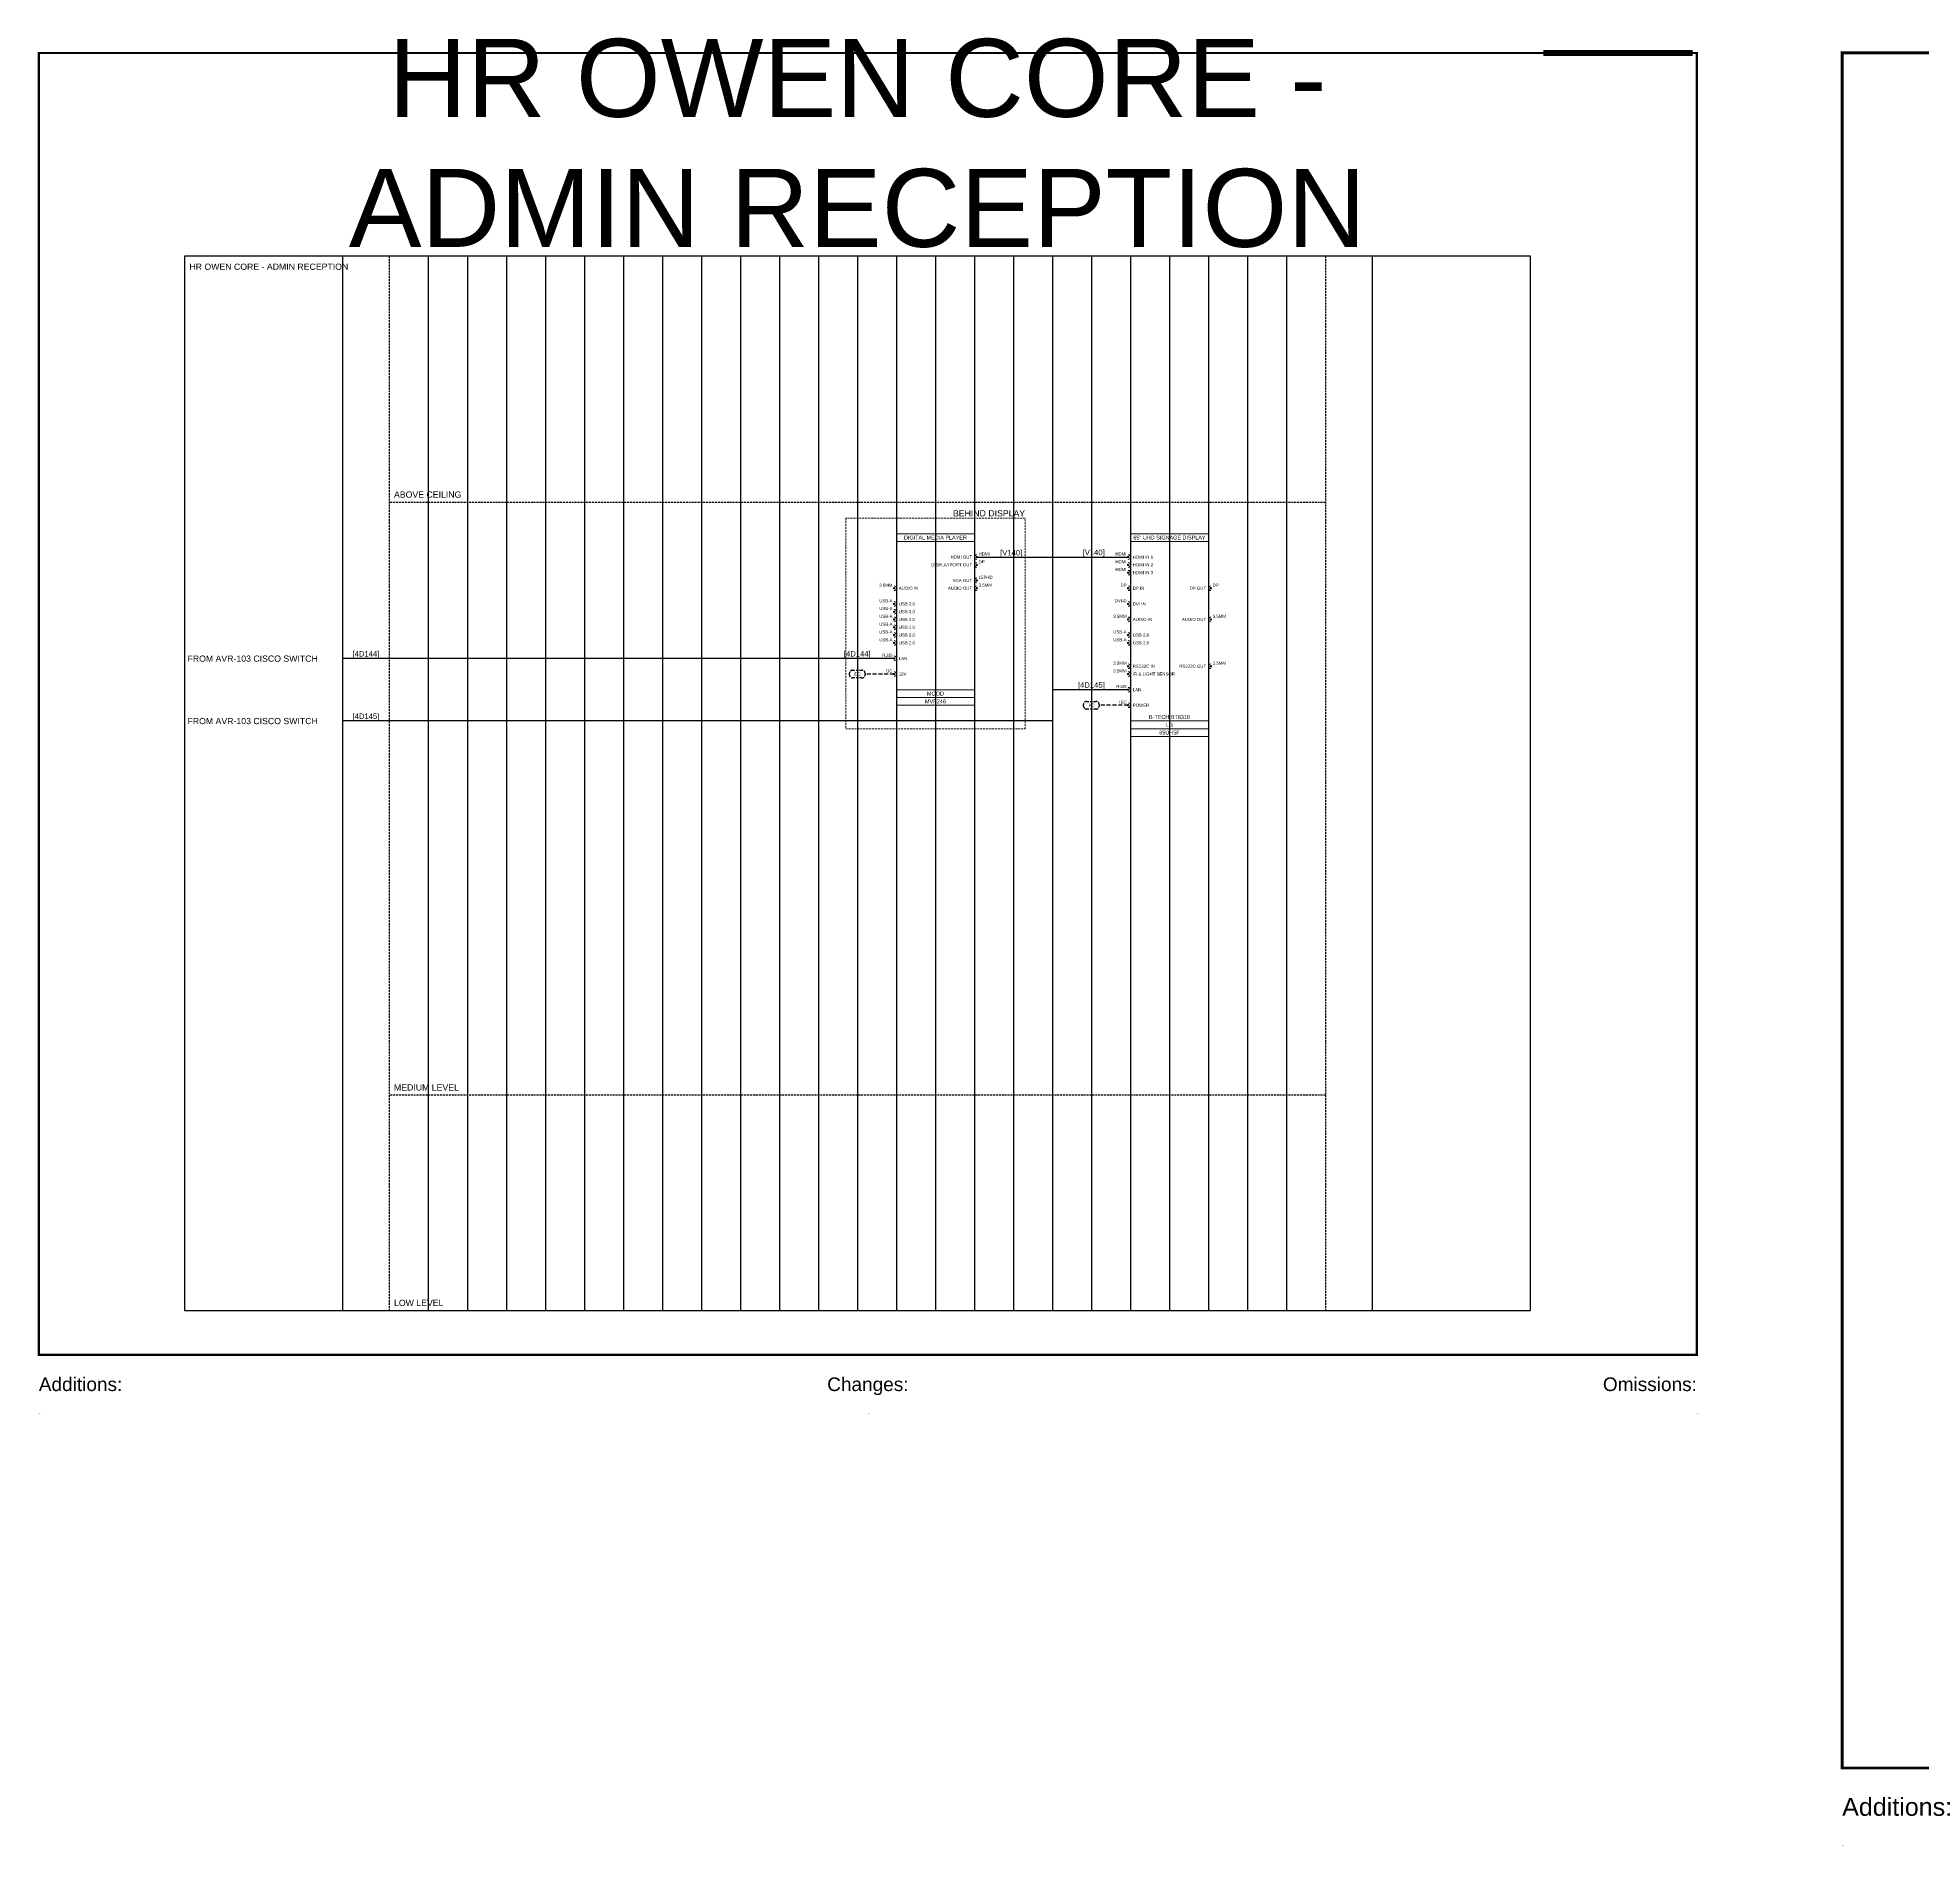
# Model space of a CAD drawing. Header units: millimetres. Extents: x -71336 to -35435, y -26189 to 22712.
# Drawn here: x -39149 to -37941, y -5992 to -4833 of the extents above; entities that cross this region are included whole.
import ezdxf
from ezdxf.enums import TextEntityAlignment as Align
from ezdxf.lldxf.tags import DXFTag

# ---------------------------------------------------------------- set-up
doc = ezdxf.new("R2018")
doc.units = ezdxf.units.MM
doc.linetypes.add('DASHED', pattern=[0.75, 0.5, -0.25])
doc.linetypes.add('DASHED2', pattern=[0.375, 0.25, -0.125])
for name, color, linetype in [('SC - 3 Core Flex', 7, 'DASHED'), ('SC - Cat - Green - Data', 84, 'Continuous'), ('SC - Cat - Green - Data - DS', 84, 'DS'), ('SC - HDMI', 192, 'Continuous'), ('SC - Text', 7, 'Continuous'), ('Text', 7, 'Continuous')]:
    doc.layers.add(name, color=color, linetype=linetype)
doc.layers.add('SC - Equipment', color=7, linetype='Continuous', lineweight=13)
for name, color, linetype, plot in [('SC - Guides', 211, 'Continuous', False), ('SC - Titlesheet - Model', 250, 'Continuous', False), ('SC - Xlines', 252, 'Continuous', False)]:
    doc.layers.add(name, color=color, linetype=linetype, plot=plot)
doc.styles.add('ARIAL', font='arial.ttf')
doc.styles.get("Standard").update_dxf_attribs({"font": 'arial.ttf', "height": 35})
tags = doc.linetypes.add('DS', pattern='A,1.939444,-0.075392,["DS",ARIAL,S=0.5,R=0,X=0,Y=-0.25],-1.06308,1.922084', length=5).pattern_tags.tags
tags[6] = DXFTag(74, 10)

# ---------------------------------------------------------------- blocks, each defined once
blk = doc.blocks.new('*U189')
at = {"layer": 'SC - Guides', "color": 5, "ltscale": 5, "const_width": 2}
blk.add_lwpolyline([(-415.5, 287), (-465.5, 287)], dxfattribs=at)
at = {"layer": 'SC - Titlesheet - Model', "color": 6, "ltscale": 5, "const_width": 1}
blk.add_lwpolyline([(-365.5, -287), (365.5, -287), (365.5, 287), (-365.5, 287)], close=True, dxfattribs=at)
at = {"ltscale": 5, "style": 'ARIAL'}
blk.add_text('Additions:', height=6, dxfattribs=at).set_placement((-365.5, -297), align=Align.TOP_LEFT)
blk.add_text('Changes:', height=6, dxfattribs=at).set_placement((0, -297), align=Align.TOP_CENTER)
blk.add_text('Omissions:', height=6, dxfattribs=at).set_placement((365.5, -297), align=Align.TOP_RIGHT)
at = {"layer": 'SC - Titlesheet - Model', "color": 5, "lineweight": 30, "ltscale": 5, "flags": 104}
blk.add_attdef('ADDITIONS', text='', height=5, dxfattribs=at).set_placement((-365.5, -312), align=Align.TOP_LEFT)
blk.add_attdef('CHANGES', text='', height=5, dxfattribs=at).set_placement((0, -312), align=Align.TOP_CENTER)
blk.add_attdef('OMISSIONS', text='', height=5, dxfattribs=at).set_placement((365.5, -312), align=Align.TOP_RIGHT)
blk = doc.blocks.new('LG 65UH5F - SCHEMATIC')
at = {"layer": 'SC - Equipment'}
for p, q in [((-25, 0), (25, 0)), ((-25, -130), (-25, 0)), ((25, 0), (25, -130)), ((25, -5), (-25, -5)), ((25, -120), (-25, -120)), ((25, -120), (-25, -120)), ((25, -125), (-25, -125)), ((25, -125), (-25, -125)), ((25, -125), (-25, -125)), ((25, -130), (-25, -130))]:
    blk.add_line(p, q, dxfattribs=at)
at = {"layer": 'SC - Equipment', "const_width": 0.7}
for points in [[(-26.1, -15, 1), (-26.9, -15, 1)], [(-26.1, -20, 1), (-26.9, -20, 1)], [(-26.1, -25, 1), (-26.9, -25, 1)], [(-26.1, -35, 1), (-26.9, -35, 1)], [(26.1, -35, -1), (26.9, -35, -1)], [(-26.1, -45, 1), (-26.9, -45, 1)], [(-26.1, -55, 1), (-26.9, -55, 1)], [(26.1, -55, -1), (26.9, -55, -1)], [(-26.1, -65, 1), (-26.9, -65, 1)], [(-26.1, -70, 1), (-26.9, -70, 1)], [(-26.1, -85, 1), (-26.9, -85, 1)], [(26.1, -85, -1), (26.9, -85, -1)], [(-26.1, -90, 1), (-26.9, -90, 1)], [(-26.1, -100, 1), (-26.9, -100, 1)], [(-26.1, -110, 1), (-26.9, -110, 1)]]:
    blk.add_lwpolyline(points, format="xyb", close=True, dxfattribs=at)
at = {"layer": 'SC - Equipment'}
for centre, start, end in [((-26.5, -15), 270, 90), ((-26.5, -20), 270, 90), ((-26.5, -25), 270, 90), ((-26.5, -35), 270, 90), ((26.5, -35), 90, 270), ((-26.5, -45), 270, 90), ((-26.5, -55), 270, 90), ((26.5, -55), 90, 270), ((-26.5, -65), 270, 90), ((-26.5, -70), 270, 90), ((-26.5, -85), 270, 90), ((26.5, -85), 90, 270), ((-26.5, -90), 270, 90), ((-26.5, -100), 270, 90), ((-26.5, -110), 270, 90)]:
    blk.add_arc(centre, 1.5, start, end, dxfattribs=at)
at = {"ltscale": 5}
for tag, p in [('DESCRIPTION', (0, -2.5)), ('BRACKET', (0, -117.5)), ('MODEL', (0, -127.5)), ('MAKE', (0, -122.5))]:
    blk.add_attdef(tag, text='', height=2.5, dxfattribs=at).set_placement(p, align=Align.MIDDLE_CENTER)
at = {"ltscale": 5, "flags": 1}
for tag, p in [('ROOM_TYPE', (45, -5)), ('LOCATION', (45, -10)), ('RACK_EQUIPMENT_(Y/N)', (45, -15)), ('IP_(Y/N)', (45, -30)), ('POE(WATT)', (45, -35)), ('AMP(@240V)', (45, -40)), ('WATT', (45, -45)), ('BTU/H', (45, -50)), ('WEIGHT(KG)', (45, -55)), ('TRANSFORMER_TAPS', (45, -60))]:
    blk.add_attdef(tag, p, '', height=2.5, dxfattribs=at)
at = {"layer": 'SC - Equipment', "ltscale": 5, "char_height": 2}
for s, insert, width, attachment_point in [('HDMI', (-27.5, -13), 5.774, 6), ('HDMI', (-27.5, -18), 5.774, 6), ('HDMI', (-27.5, -23), 5.774, 6), ('HDMI IN 1', (-23.5, -15), 23.5, 4), ('HDMI IN 2', (-23.5, -20), 23.5, 4), ('HDMI IN 3', (-23.5, -25), 23.5, 4), ('DP', (-27.5, -33), 5.774, 6), ('DP IN', (-23.5, -35), 23.5, 4), ('DP OUT', (23.5, -35), 23.5, 6), ('DP', (27.7, -33), 7.175, 4), ('DVI-D', (-27.5, -43), 5.774, 6), ('DVI IN', (-23.5, -45), 23.5, 4), ('3.5MM', (-27.5, -53), 5.774, 6), ('AUDIO IN', (-23.5, -55), 23.5, 4), ('AUDIO OUT', (23.5, -55), 23.5, 6), ('3.5MM', (27.7, -53), 7.175, 4), ('USB-A', (-27.5, -63), 5.774, 6), ('USB-A', (-27.5, -68), 5.774, 6), ('USB 2.0', (-23.5, -65), 29.086, 4), ('USB 2.0', (-23.5, -70), 29.086, 4), ('3.5MM', (-27.5, -83), 5.774, 6), ('RS232C IN', (-23.5, -85), 29.086, 4), ('RS232C OUT', (23.5, -85), 23.5, 6), ('3.5MM', (27.7, -83), 7.175, 4), ('3.5MM', (-27.5, -88), 5.774, 6), ('IR & LIGHT SENSOR', (-23.5, -90), 29.086, 4), ('RJ45', (-27.5, -98), 5.774, 6), ('IEC', (-27.5, -108), 5.774, 6), ('LAN', (-23.5, -100), 23.5, 4), ('POWER', (-23.5, -110), 23.5, 4)]:
    blk.add_mtext(s, dxfattribs=dict(at, insert=insert, width=width, attachment_point=attachment_point))
blk = doc.blocks.new('MOOD MVP246 - SCHEMATIC')
at = {"layer": 'SC - Equipment'}
for p, q in [((-25, 0), (25, 0)), ((-25, -110), (-25, 0)), ((25, 0), (25, -110)), ((25, -5), (-25, -5)), ((25, -100), (-25, -100)), ((25, -100), (-25, -100)), ((25, -105), (-25, -105)), ((25, -105), (-25, -105)), ((25, -105), (-25, -105)), ((25, -110), (-25, -110))]:
    blk.add_line(p, q, dxfattribs=at)
at = {"layer": 'SC - Equipment', "const_width": 0.7}
for points in [[(26.1, -15, -1), (26.9, -15, -1)], [(26.1, -20, -1), (26.9, -20, -1)], [(-26.1, -35, 1), (-26.9, -35, 1)], [(26.1, -30, -1), (26.9, -30, -1)], [(26.1, -35, -1), (26.9, -35, -1)], [(-26.1, -45, 1), (-26.9, -45, 1)], [(-26.1, -50, 1), (-26.9, -50, 1)], [(-26.1, -55, 1), (-26.9, -55, 1)], [(-26.1, -60, 1), (-26.9, -60, 1)], [(-26.1, -65, 1), (-26.9, -65, 1)], [(-26.1, -70, 1), (-26.9, -70, 1)], [(-26.1, -80, 1), (-26.9, -80, 1)], [(-26.1, -90, 1), (-26.9, -90, 1)]]:
    blk.add_lwpolyline(points, format="xyb", close=True, dxfattribs=at)
at = {"layer": 'SC - Equipment'}
for centre, start, end in [((26.5, -15), 90, 270), ((26.5, -20), 90, 270), ((-26.5, -35), 270, 90), ((26.5, -30), 90, 270), ((26.5, -35), 90, 270), ((-26.5, -45), 270, 90), ((-26.5, -50), 270, 90), ((-26.5, -55), 270, 90), ((-26.5, -60), 270, 90), ((-26.5, -65), 270, 90), ((-26.5, -70), 270, 90), ((-26.5, -80), 270, 90), ((-26.5, -90), 270, 90)]:
    blk.add_arc(centre, 1.5, start, end, dxfattribs=at)
at = {"ltscale": 5}
for tag, p in [('DESCRIPTION', (0, -2.5)), ('MODEL', (0, -107.5)), ('MAKE', (0, -102.5))]:
    blk.add_attdef(tag, text='', height=2.5, dxfattribs=at).set_placement(p, align=Align.MIDDLE_CENTER)
at = {"ltscale": 5, "flags": 1}
for tag, p in [('ROOM_TYPE', (45, -5)), ('LOCATION', (45, -10)), ('RACK_EQUIPMENT_(Y/N)', (45, -15)), ('IP_(Y/N)', (45, -30)), ('POE(WATT)', (45, -35)), ('AMP(@240V)', (45, -40)), ('WATT', (45, -45)), ('BTU/H', (45, -50)), ('WEIGHT(KG)', (45, -55)), ('TRANSFORMER_TAPS', (45, -60))]:
    blk.add_attdef(tag, p, '', height=2.5, dxfattribs=at)
blk.add_attdef('BRACKET', text='', height=2.5, dxfattribs=at).set_placement((0, -97.5), align=Align.MIDDLE_CENTER)
at = {"layer": 'SC - Equipment', "ltscale": 5, "char_height": 2}
for s, insert, width, attachment_point in [('HDMI', (27.7, -13), 7.175, 4), ('DISPLAYPORT OUT', (23.5, -20), 34.497, 6), ('HDMI OUT', (23.5, -15), 23.5, 6), ('DP', (27.7, -18), 7.175, 4), ('3.5MM', (-27.5, -33), 5.774, 6), ('AUDIO IN', (-23.5, -35), 23.5, 4), ('AUDIO OUT', (23.5, -35), 23.5, 6), ('VGA OUT', (23.5, -30), 23.5, 6), ('3.5MM', (27.7, -33), 7.175, 4), ('15PHD', (27.7, -28), 7.175, 4), ('USB-A', (-27.5, -43), 5.774, 6), ('USB-A', (-27.5, -48), 5.774, 6), ('USB 3.0', (-23.5, -45), 23.5, 4), ('USB-A', (-27.5, -53), 5.774, 6), ('USB-A', (-27.5, -58), 5.774, 6), ('USB 3.0', (-23.5, -50), 23.5, 4), ('USB 2.0', (-23.5, -55), 23.5, 4), ('USB 2.0', (-23.5, -60), 23.5, 4), ('USB-A', (-27.5, -63), 5.774, 6), ('USB-A', (-27.5, -68), 5.774, 6), ('USB 2.0', (-23.5, -65), 23.5, 4), ('USB 2.0', (-23.5, -70), 23.5, 4), ('RJ45', (-27.5, -78), 5.774, 6), ('LAN', (-23.5, -80), 23.5, 4), ('DC', (-27.5, -88), 5.774, 6), ('12V', (-23.5, -90), 23.5, 4)]:
    blk.add_mtext(s, dxfattribs=dict(at, insert=insert, width=width, attachment_point=attachment_point))

msp = doc.modelspace()

# ---------------------------------------------------------------- linework, layer by layer
at = {"color": 30, "linetype": 'DASHED2', "ltscale": 5}
for p, q in [((-38923.197, -4973.253), (-38923.197, -5649.498)), ((-38323.197, -4973.253), (-38323.197, -5649.498))]:
    msp.add_line(p, q, dxfattribs=at)
at = {"color": 31, "linetype": 'DASHED2', "ltscale": 5}
for p, q in [((-38323.197, -5131.375), (-38923.197, -5131.375)), ((-38323.197, -5511.375), (-38923.197, -5511.375))]:
    msp.add_line(p, q, dxfattribs=at)
at = {"layer": 'SC - 3 Core Flex', "ltscale": 3}
for points in [[(-38626.295, -5238.875), (-38620.295, -5238.875, -0.41421356), (-38618.295, -5240.875), (-38618.295, -5241.875, -0.41421356), (-38620.295, -5243.875), (-38626.295, -5243.875, -0.41421356), (-38628.295, -5241.875), (-38628.295, -5240.875, -0.41421356)], [(-38476.295, -5258.875), (-38470.295, -5258.875, -0.41421356), (-38468.295, -5260.875), (-38468.295, -5261.875, -0.41421356), (-38470.295, -5263.875), (-38476.295, -5263.875, -0.41421356), (-38478.295, -5261.875), (-38478.295, -5260.875, -0.41421356)]]:
    msp.add_lwpolyline(points, format="xyb", close=True, dxfattribs=at)
at = {"layer": 'SC - 3 Core Flex', "ltscale": 5}
for points in [[(-38599.697, -5241.375), (-38618.295, -5241.375)], [(-38449.697, -5261.375), (-38468.295, -5261.375)]]:
    msp.add_lwpolyline(points, dxfattribs=at)
at = {"layer": 'SC - Cat - Green - Data', "ltscale": 5}
msp.add_lwpolyline([(-38449.697, -5251.375), (-38498.197, -5251.375), (-38498.197, -5271.375), (-38953.197, -5271.375)], dxfattribs=at)
at = {"layer": 'SC - Cat - Green - Data - DS', "ltscale": 5}
msp.add_lwpolyline([(-38599.697, -5231.375), (-38953.197, -5231.375)], dxfattribs=at)
at = {"layer": 'SC - Equipment', "color": 251, "linetype": 'DASHED2', "ltscale": 5, "true_color": 0x636466}
msp.add_lwpolyline([(-38515.696, -5141.375), (-38630.696, -5141.375), (-38630.696, -5276.375), (-38515.697, -5276.375)], close=True, dxfattribs=at)
at = {"layer": 'SC - HDMI', "ltscale": 5}
msp.add_lwpolyline([(-38546.697, -5166.375), (-38449.697, -5166.375)], dxfattribs=at)
at = {"layer": 'SC - Xlines', "ltscale": 5, "transparency": 33554687}
msp.add_lwpolyline([(-39054.333, -4973.253), (-38192.06, -4973.253), (-38192.06, -5649.498), (-39054.333, -5649.498)], close=True, dxfattribs=at)
at = {"layer": 'SC - Xlines', "ltscale": 5}
for points in [[(-38953.197, -4973.253), (-38953.197, -5649.498)], [(-38873.197, -4973.253), (-38873.197, -5649.498)], [(-38823.197, -4973.253), (-38823.197, -5649.498)], [(-38773.197, -4973.253), (-38773.197, -5649.498)], [(-38723.197, -4973.253), (-38723.197, -5649.498)], [(-38673.197, -4973.253), (-38673.197, -5649.498)], [(-38623.197, -4973.253), (-38623.197, -5649.498)], [(-38573.197, -4973.253), (-38573.197, -5649.498)], [(-38523.197, -4973.253), (-38523.197, -5649.498)], [(-38473.197, -4973.253), (-38473.197, -5649.498)], [(-38423.197, -4973.253), (-38423.197, -5649.498)], [(-38373.197, -4973.253), (-38373.197, -5649.498)], [(-38293.197, -4973.253), (-38293.197, -5649.498)]]:
    msp.add_lwpolyline(points, dxfattribs=at)
at = {"layer": 'SC - Xlines', "color": 250, "ltscale": 5}
for points in [[(-38898.197, -4973.253), (-38898.197, -5649.498)], [(-38848.197, -4973.253), (-38848.197, -5649.498)], [(-38798.197, -4973.253), (-38798.197, -5649.498)], [(-38748.197, -4973.253), (-38748.197, -5649.498)], [(-38698.197, -4973.253), (-38698.197, -5649.498)], [(-38648.197, -4973.253), (-38648.197, -5649.498)], [(-38598.197, -4973.253), (-38598.197, -5649.498)], [(-38548.197, -4973.253), (-38548.197, -5649.498)], [(-38498.197, -4973.253), (-38498.197, -5649.498)], [(-38448.197, -4973.253), (-38448.197, -5649.498)], [(-38398.197, -4973.253), (-38398.197, -5649.498)], [(-38348.197, -4973.253), (-38348.197, -5649.498)]]:
    msp.add_lwpolyline(points, dxfattribs=at)

# ---------------------------------------------------------------- block references
ref = msp.add_blockref('*U189', (-37292.06, -5392.917), dxfattribs=dict(xscale=1.915184678522737, yscale=1.915184678522737, zscale=1.915184678522737))
lines = msp.add_mtext('-', dxfattribs={"layer": 'SC - Titlesheet - Model', "color": 5, "ltscale": 5, "insert": (-37992.06, -5990.454), "char_height": 2.5, "attachment_point": 1})
ref.add_attrib('ADDITIONS', '', (-37992.06, -5990.454), dxfattribs={"flags": 104}).embed_mtext(lines)
ref = msp.add_blockref('*U189', (-38616.497, -5260.478), dxfattribs=dict(xscale=1.453726663415115, yscale=1.453726663415115, zscale=1.453726663415115))
lines = msp.add_mtext('-', dxfattribs={"layer": 'SC - Titlesheet - Model', "color": 5, "ltscale": 5, "insert": (-39147.834, -5714.041), "char_height": 2.5, "attachment_point": 1})
ref.add_attrib('ADDITIONS', '', (-39147.834, -5714.041), dxfattribs={"flags": 104}).embed_mtext(lines)
lines = msp.add_mtext('-', dxfattribs={"layer": 'SC - Titlesheet - Model', "color": 5, "ltscale": 5, "insert": (-38085.16, -5714.041), "char_height": 2.5, "attachment_point": 1})
ref.add_attrib('OMISSIONS', '', (-38085.16, -5714.041), dxfattribs={"flags": 104}).embed_mtext(lines)
lines = msp.add_mtext('-', dxfattribs={"layer": 'SC - Titlesheet - Model', "color": 5, "ltscale": 5, "insert": (-38616.497, -5714.041), "char_height": 2.5, "attachment_point": 1})
ref.add_attrib('CHANGES', '', (-38616.497, -5714.041), dxfattribs={"flags": 104}).embed_mtext(lines)
at = {"ltscale": 5}
for name, p, values in [('MOOD MVP246 - SCHEMATIC', (-38573.197, -5151.375), {'DESCRIPTION': 'DIGITAL MEDIA PLAYER', 'MAKE': 'MOOD', 'MODEL': 'MVP246'}), ('LG 65UH5F - SCHEMATIC', (-38423.197, -5151.375), {'DESCRIPTION': '65" UHD SIGNAGE DISPLAY', 'MAKE': 'LG', 'MODEL': '65UH5F', 'BRACKET': 'B-TECH BT8310'})]:
    msp.add_blockref(name, p, dxfattribs=at).add_auto_attribs(values)

# ---------------------------------------------------------------- texts
at = {"layer": 'SC - Equipment', "color": 251, "linetype": 'DASHED2', "ltscale": 5, "true_color": 0x636466, "insert": (-38515.696, -5140.375), "char_height": 4, "attachment_point": 9, "style": 'ARIAL'}
msp.add_mtext('BEHIND DISPLAY', dxfattribs=at)
at = {"layer": 'SC - Text', "style": 'ARIAL'}
for s, insert, char_height, width, attachment_point in [('HR OWEN CORE - \\PADMIN RECEPTION', (-38623.197, -4968.253), 50, 671.2165, 8), ('HR OWEN CORE - ADMIN RECEPTION', (-39051.333, -4978.253), 4, 104.71098, 1)]:
    msp.add_mtext(s, dxfattribs=dict(at, insert=insert, char_height=char_height, width=width, attachment_point=attachment_point))
at = {"layer": 'SC - Text', "char_height": 4, "attachment_point": 7, "style": 'ARIAL'}
for s, insert in [('ABOVE CEILING', (-38920.197, -5128.375)), ('MEDIUM LEVEL', (-38920.197, -5508.375)), ('LOW LEVEL', (-38920.197, -5646.498))]:
    msp.add_mtext(s, dxfattribs=dict(at, insert=insert))
at = {"layer": 'SC - Text'}
for s, insert, char_height, width, attachment_point in [('[V140]', (-38531.697, -5166.375), 3.5, 15.57197, 7), ('[V140]', (-38464.697, -5166.175), 3.5, 14.6761, 9), ('FROM AVR-103 CISCO SWITCH', (-39052.552, -5231.499), 4, 112.13429, 4), ('[4D144]', (-38938.197, -5231.175), 3.5, 12.99494, 8), ('[4D144]', (-38614.697, -5231.175), 3.5, 14.6761, 9), ('[4D145]', (-38464.697, -5251.175), 3.5, 14.6761, 9), ('FROM AVR-103 CISCO SWITCH', (-39052.552, -5271.499), 4, 112.13429, 4), ('[4D145]', (-38938.197, -5271.175), 3.5, 12.99494, 8)]:
    msp.add_mtext(s, dxfattribs=dict(at, insert=insert, char_height=char_height, width=width, attachment_point=attachment_point))
at = {"layer": 'Text', "char_height": 2, "width": 143.97126, "attachment_point": 5}
for s, insert in [('DC', (-38623.095, -5241.375)), ('AC', (-38473.095, -5261.375))]:
    msp.add_mtext(s, dxfattribs=dict(at, insert=insert))

doc.saveas('drawing.dxf')
